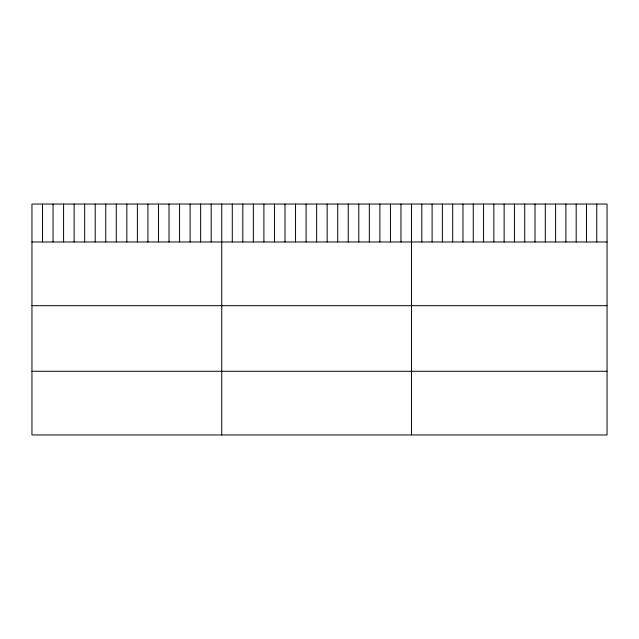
<?xml version="1.0" encoding="UTF-8"?>
<svg xmlns="http://www.w3.org/2000/svg" width="639" height="639" viewBox="0 0 639 639"><rect width="100%" height="100%" fill="white"/><g stroke="black" fill="none" stroke-linecap="round" stroke-linejoin="round"><path stroke-width="0.96" d="M607.05 241.981L607.05 434.951L31.95 434.951L31.95 204.049L607.05 204.049L607.05 241.981L31.95 241.981M31.95 305.666L607.05 305.666M31.95 371.275L607.05 371.275M596.762 204.049L596.762 241.981M586.466 204.049L586.466 241.981M576.178 204.049L576.178 241.981M565.882 204.049L565.882 241.981M555.595 204.049L555.595 241.981M545.299 204.049L545.299 241.981M535.011 204.049L535.011 241.981M524.723 204.049L524.723 241.981M514.427 204.049L514.427 241.981M504.139 204.049L504.139 241.981M493.843 204.049L493.843 241.981M483.555 204.049L483.555 241.981M473.267 204.049L473.267 241.981M462.971 204.049L462.971 241.981M452.684 204.049L452.684 241.981M442.388 204.049L442.388 241.981M432.1 204.049L432.1 241.981M421.804 204.049L421.804 241.981M411.516 204.049L411.516 434.951M400.972 204.049L400.972 241.981M390.429 204.049L390.429 241.981M379.885 204.049L379.885 241.981M369.342 204.049L369.342 241.981M358.798 204.049L358.798 241.981M348.255 204.049L348.255 241.981M337.712 204.049L337.712 241.981M327.168 204.049L327.168 241.981M316.624 204.049L316.624 241.981M306.081 204.049L306.081 241.981M295.537 204.049L295.537 241.981M284.994 204.049L284.994 241.981M274.45 204.049L274.45 241.981M263.907 204.049L263.907 241.981M253.363 204.049L253.363 241.981M242.82 204.049L242.82 241.981M232.276 204.049L232.276 241.981M221.733 204.049L221.733 434.951M211.189 204.049L211.189 241.981M200.646 204.049L200.646 241.981M190.102 204.049L190.102 241.981M179.559 204.049L179.559 241.981M169.015 204.049L169.015 241.981M158.472 204.049L158.472 241.981M147.928 204.049L147.928 241.981M137.385 204.049L137.385 241.981M126.841 204.049L126.841 241.981M116.298 204.049L116.298 241.981M105.754 204.049L105.754 241.981M95.211 204.049L95.211 241.981M84.667 204.049L84.667 241.981M74.124 204.049L74.124 241.981M63.58 204.049L63.58 241.981M53.037 204.049L53.037 241.981M42.493 204.049L42.493 241.981"/></g></svg>
